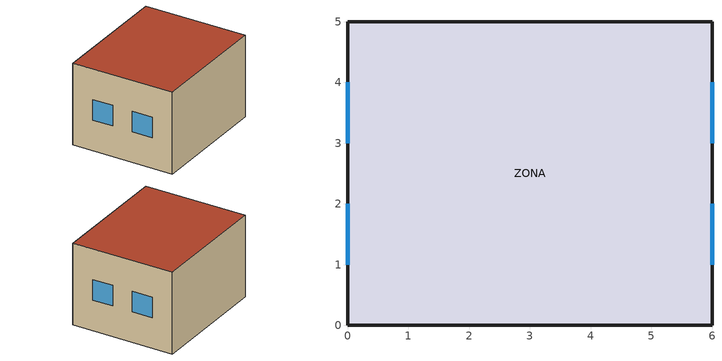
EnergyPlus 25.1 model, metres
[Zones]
ZONA
 floor ground (FloorConst): 6,5 6,0 0,0 0,5 z0
 wall outside (ExteriorWallConst): 0,5 0,0 6,0 6,5 0,5 z0:4
 window (WindowConst): 0,2 0,1 / 0,4 0,3 / 6,3 6,4 / 6,1 6,2 z1.5:2.5
 roof outside (RoofConst): 6,0 6,5 0,5 0,0 z4
[Building]
Teste: North Axis {deg}=45; Terrain=City; Loads Convergence Tolerance Value {W}=0.04; Temperature Convergence Tolerance Value {deltaC}=0.4; Solar Distribution=FullExteriorWithReflections; Maximum Number of Warmup Days=25; Minimum Number of Warmup Days=6
[Site:Location]
SAN_FRANCISCO_CA_USA_WMO_724940: Latitude {deg}=37.62; Longitude {deg}=-122.37; Time Zone {hr}=-8; Elevation {m}=5
[SizingPeriod:DesignDay] Day of Month=21; Humidity Condition Type=Wetbulb; Barometric Pressure {Pa}=101265; Rain Indicator=No; Snow Indicator=No; Daylight Saving Time Indicator=No; Solar Model Indicator=ASHRAEClearSky
Name | Month | Day Type | Maximum Dry-Bulb Temperature {C} | Daily Dry-Bulb Temperature Range {deltaC} | Wetbulb or DewPoint at Maximum Dry-Bulb {C} | Wind Speed {m/s} | Wind Direction {deg} | Sky Clearness
SAN_FRANCISCO Ann Htg 99% Condns DB | 1 | WinterDesignDay | 4.4 | 0 | 4.4 | 2.4 | 140 | 0
SAN_FRANCISCO Ann Clg 1% Condns DB=>MWB | 9 | SummerDesignDay | 25.6 | 9 | 16.6 | 5.8 | 310 | 1
[Site:GroundTemperature:BuildingSurface]
20, 20, 20, 20, 20, 20, 20, 20, 20, 20, 20, 20
[Material]
Aluminum - 10cm: Roughness=Smooth; Thickness {m}=0.1; Conductivity {W/m-K}=221.38; Density {kg/m3}=2739.15; Specific Heat {J/kg-K}=890; Thermal Absorptance=0.9; Solar Absorptance=0.2; Visible Absorptance=0.2
[WindowMaterial:Glazing]
Glass:Simple - 6mm: Optical Data Type=SpectralAverage; Thickness {m}=0.006; Solar Transmittance at Normal Incidence=0.775; Front Side Solar Reflectance at Normal Incidence=0.071; Back Side Solar Reflectance at Normal Incidence=0.071; Visible Transmittance at Normal Incidence=0.881; Front Side Visible Reflectance at Normal Incidence=0.08; Back Side Visible Reflectance at Normal Incidence=0.08; Infrared Transmittance at Normal Incidence=0; Front Side Infrared Hemispherical Emissivity=0.84; Back Side Infrared Hemispherical Emissivity=0.84; Conductivity {W/m-K}=0.9
[WindowMaterial:Gas]
WindowGas:Air - 1cm: Gas Type=AIR; Thickness {m}=0.01
[Construction]
ExteriorWallConst; FloorConst; RoofConst: Aluminum - 10cm
WindowConst: Glass:Simple - 6mm, WindowGas:Air - 1cm, Glass:Simple - 6mm
[Zone]
ZONA: Type=1; Multiplier=1
[RoomAirModelType]
cv: Zone=ZONA; Room-Air Modeling Type=CrossVentilation; Air Temperature Coupling Strategy=DIRECT
[RoomAirSettings:CrossVentilation]
ZONA: Gain Distribution Schedule=GANHOS; Airflow Region Used for Thermal Comfort Evaluation=JET
[Lights]
ZONA Lights 1: Zone or ZoneList or Space or SpaceList=ZONA; Schedule=ON; Design Level Calculation Method=LightingLevel; Lighting Level {W}=300; Fraction Radiant=0.5
[ElectricEquipment]
ZONA ElecEq 1: Zone or ZoneList or Space or SpaceList=ZONA; Schedule=ON; Design Level Calculation Method=EquipmentLevel; Design Level {W}=100; Fraction Latent=0; Fraction Radiant=0; Fraction Lost=0
[Schedule:Compact]
ON: Through: 12/31, For: AllDays, Until: 24:00, 1
GANHOS: Through: 12/31, For: AllDays, Until: 24:00, 0.2
[AirflowNetwork:SimulationControl]
VENT: AirflowNetwork Control=MultizoneWithoutDistribution; Wind Pressure Coefficient Type=INPUT; Height Selection for Local Wind Pressure Calculation=ExternalNode; Building Type=LOWRISE; Maximum Number of Iterations=500; Initialization Type=ZeroNodePressures; Relative Airflow Convergence Tolerance=1.0E-05; Absolute Airflow Convergence Tolerance {kg/s}=1.0E-06; Convergence Acceleration Limit=-0.5; Azimuth Angle of Long Axis of Building {deg}=90; Ratio of Building Width Along Short Axis to Width Along Long Axis=0.833
[AirflowNetwork:MultiZone:Zone]
ZONA: Ventilation Control Mode=Constant; Ventilation Control Zone Temperature Setpoint Schedule=WindowVentSched; Minimum Venting Open Factor=0.3; Indoor and Outdoor Temperature Difference Lower Limit For Maximum Venting Open Factor {deltaC}=5; Indoor and Outdoor Temperature Difference Upper Limit for Minimum Venting Open Factor {deltaC}=10; Indoor and Outdoor Enthalpy Difference Lower Limit For Maximum Venting Open Factor {deltaJ/kg}=0; Indoor and Outdoor Enthalpy Difference Upper Limit for Minimum Venting Open Factor {deltaJ/kg}=300000; Venting Availability Schedule=Stepped
[AirflowNetwork:MultiZone:Surface] Leakage Component=DCD; Window/Door Opening Factor, or Crack Factor=0.35; Ventilation Control Mode=ZoneLevel
ZONAWwin; ZONAEwin; ZONAWwin_2; ZONAEwin_2
[AirflowNetwork:MultiZone:Component:DetailedOpening]
DCD: Air Mass Flow Coefficient When Opening is Closed {kg/s-m}=0.001; Air Mass Flow Exponent When Opening is Closed=0.667; Type of Rectangular Large Vertical Opening (LVO)=NonPivoted; Extra Crack Length or Height of Pivoting Axis {m}=0; Number of Sets of Opening Factor Data=2; Opening Factor 1=0; Discharge Coefficient for Opening Factor 1=0.5; Width Factor for Opening Factor 1=0; Height Factor for Opening Factor 1=1; Start Height Factor for Opening Factor 1=0; Opening Factor 2=1; Discharge Coefficient for Opening Factor 2=0.6; Width Factor for Opening Factor 2=1; Height Factor for Opening Factor 2=1; Start Height Factor for Opening Factor 2=0; Opening Factor 3=0; Discharge Coefficient for Opening Factor 3=0; Width Factor for Opening Factor 3=0; Height Factor for Opening Factor 3=0; Start Height Factor for Opening Factor 3=0; Opening Factor 4=0; Discharge Coefficient for Opening Factor 4=0; Width Factor for Opening Factor 4=0; Height Factor for Opening Factor 4=0; Start Height Factor for Opening Factor 4=0
[AirflowNetwork:MultiZone:ReferenceCrackConditions]
ReferenceCrackConditions: Reference Temperature {C}=20; Reference Barometric Pressure {Pa}=100000; Reference Humidity Ratio {kgWater/kgDryAir}=0.01
[AirflowNetwork:MultiZone:Surface:Crack] Air Mass Flow Exponent=0.5; Reference Crack Conditions=ReferenceCrackConditions
Name | Air Mass Flow Coefficient at Reference Conditions {kg/s}
ZonaCrack | 1
ZonaCrack2 | 0.8
[AirflowNetwork:MultiZone:ExternalNode] External Node Height {m}=1.524
Name | Wind Pressure Coefficient Curve
NoExt1; NoExt1_2 | NoExt1_WPCValue
NoExt2; NoExt2_2 | NoExt2_WPCValue
[AirflowNetwork:MultiZone:WindPressureCoefficientArray]
CPM: Wind Direction 1 {deg}=0; Wind Direction 2 {deg}=90; Wind Direction 3 {deg}=180; Wind Direction 4 {deg}=270; Wind Direction 5 {deg}=360
[AirflowNetwork:MultiZone:WindPressureCoefficientValues] AirflowNetwork:MultiZone:WindPressureCoefficientArray=CPM
Name | Wind Pressure Coefficient Value 1 | Wind Pressure Coefficient Value 2 | Wind Pressure Coefficient Value 3 | Wind Pressure Coefficient Value 4 | Wind Pressure Coefficient Value 5
NoExt1_WPCValue | 1 | 1 | 1 | 1 | 1
NoExt2_WPCValue | 0 | 0 | 0 | 0 | 0
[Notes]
CrossVent_1Zone_AirflowNetwork.idf
Basic file description:  Single zone open space building with natural cross ventilation.
Highlights:              natural cross ventilation
Simulation Location/Run: USA_CA_SanFrancisco TMY2-23234, 2 run periods,
Run Control executes the run period using the weather file
Location:                San Francisco, CA
Design Days:             none
Run Period (Weather File): 8/15 - 8/17, 1/15 - 1/17 USA_CA_SanFrancisco TMY2-23234
Run Control:             weather file run control (no design days run)
Building:  The building 6m x 5 m x 4 m high. There are 2 windows 1m x 1m located across from each other.
Floor Area:        30 m2 (322.8 ft2)
Number of Stories: 1
Internal gains description:     no occupants, 15.4 W / ft2 lights, 9.3 W / ft2 elec equip
Interzone Surfaces:             None
Internal Mass:                  None
Elec Equip:                     3000 W
Windows:                        2: Double pane clear, 6mm glass, 10mm air gap
Detached Shading:               None
Daylight:                       None
Natural Ventilation (AirflowNetwork):    Yes
Compact Schedules:              Yes
HVAC:                           None (natural ventiltion only)
Zonal Equipment:                none
Central Air Handling Equipment: no
System Equipment Autosize:      no
Purchased Cooling:              None
Purchased Heating:              None
Coils:                          None
Pumps:                          None
Boilers:                        None
Chillers:                       None
Towers:                         None
Standard Reports:               None
Timestep or Hourly Variables:   Timestep
Time bins Report:               None
HTML Report:                    None
Environmental Emissions:        None
Utility Tariffs:                None
SAN_FRANCISCO_CA_USA Annual Heating 99%, MaxDB=4.4°C
